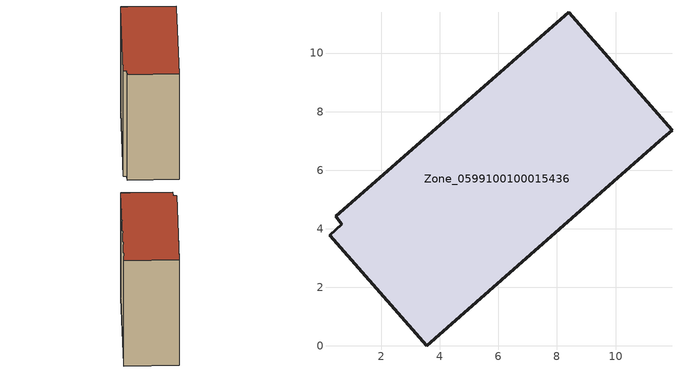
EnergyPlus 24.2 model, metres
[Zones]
Zone_0599100100015436
 floor ground (C_G): 0.23,3.78 0.66,4.15 0.44,4.43 8.4,11.4 11.93,7.37 11.63,7.11 3.56,0 z2.95
 wall outside (C_F): 0.66,4.15 0.23,3.78 3.56,0 11.63,7.11 11.93,7.37 8.4,11.4 0.44,4.43 0.66,4.15 z2.95:15.51
 roof outside (C_R): 11.63,7.11 11.93,7.37 8.4,11.4 0.44,4.43 0.66,4.15 0.23,3.78 3.56,0 z15.51
[BUILDING]
Pand.0599100100015436: North Axis=0; Terrain=City; Loads Convergence Tolerance Value=0.04; Temperature Convergence Tolerance Value=0.4; Solar Distribution=FullExterior; Maximum Number of Warmup Days=25; Minimum Number of Warmup Days=1
[Site:Location]
Rotterdam.The.Hague.AP_ZH_NLD Design_Conditions: Latitude=51.96; Longitude=4.45; Time Zone=1; Elevation=-4.5
[SITE:GROUNDTEMPERATURE:BUILDINGSURFACE]
18, 18, 18, 18, 18, 18, 18, 18, 18, 18, 18, 18
[MATERIAL] Thermal Absorptance=0.9; Solar Absorptance=0.7; Visible Absorptance=0.7
Name | Roughness | Thickness | Conductivity | Density | Specific Heat
G.TI.2015-2018 | MediumSmooth | 0.15 | 0.0428571 | 540 | 1210
F.TI.2015-2018 | Rough | 0.3 | 0.0666667 | 1920 | 840
R.TI.2015-2018 | MediumRough | 0.2 | 0.0333333 | 1500 | 1000
[CONSTRUCTION]
C_G: G.TI.2015-2018
C_F: F.TI.2015-2018
C_R: R.TI.2015-2018
[ZONE]
Zone_0599100100015436: Type=1; Multiplier=1; Ceiling Height=Autocalculate; Volume=Autocalculate; Floor Area=autocalculate; Part of Total Floor Area=Yes
[ZONEINFILTRATION:DESIGNFLOWRATE]
Infil_Zone_0599100100015436: Zone or ZoneList or Space or SpaceList=Zone_0599100100015436; Schedule=AlwaysOn; Design Flow Rate Calculation Method=Flow/Area; Flow Rate per Floor Area=0.0015; Constant Term Coefficient=1; Temperature Term Coefficient=0; Velocity Term Coefficient=0; Velocity Squared Term Coefficient=0
[HVACTEMPLATE:ZONE:IDEALLOADSAIRSYSTEM]
Zone_0599100100015436: Maximum Heating Supply Air Temperature=50; Minimum Cooling Supply Air Temperature=13; Maximum Heating Supply Air Humidity Ratio=0.0156; Minimum Cooling Supply Air Humidity Ratio=0.0077; Heating Limit=NoLimit; Cooling Limit=NoLimit; Dehumidification Control Type=ConstantSensibleHeatRatio; Cooling Sensible Heat Ratio=0.7; Dehumidification Setpoint=60; Humidification Control Type=None; Humidification Setpoint=30; Outdoor Air Method=None; Outdoor Air Flow Rate per Person=0.00944; Outdoor Air Flow Rate per Zone Floor Area=0; Outdoor Air Flow Rate per Zone=0; Demand Controlled Ventilation Type=None; Outdoor Air Economizer Type=NoEconomizer; Heat Recovery Type=None; Sensible Heat Recovery Effectiveness=0.7; Latent Heat Recovery Effectiveness=0.65
[ZONECONTROL:THERMOSTAT]
ThermostatControl_Zone_0599100100015436: Zone or ZoneList=Zone_0599100100015436; Control Type Schedule=DualSetpointControlType; Control 1=Thermostat_Zone_0599100100015436; Temperature Difference Between Cutout And Setpoint=0
[THERMOSTATSETPOINT:DUALSETPOINT]
Thermostat_Zone_0599100100015436: Heating Setpoint Temperature Schedule=HeatingSetpoint_Zone_0599100100015436; Cooling Setpoint Temperature Schedule=CoolingSetpoint_Zone_0599100100015436
[SCHEDULE:COMPACT]
HeatingSetpoint_Zone_0599100100015436: Through: 12/31, For: AllDays, Until: 24:00, 21
CoolingSetpoint_Zone_0599100100015436: Through: 12/31, For: AllDays, Until: 24:00, 24
DualSetpointControlType: Through: 12/31, For: AllDays, Until: 24:00, 4
AlwaysOn: Through: 12/31, For: AllDays, Until: 24:00, 1
